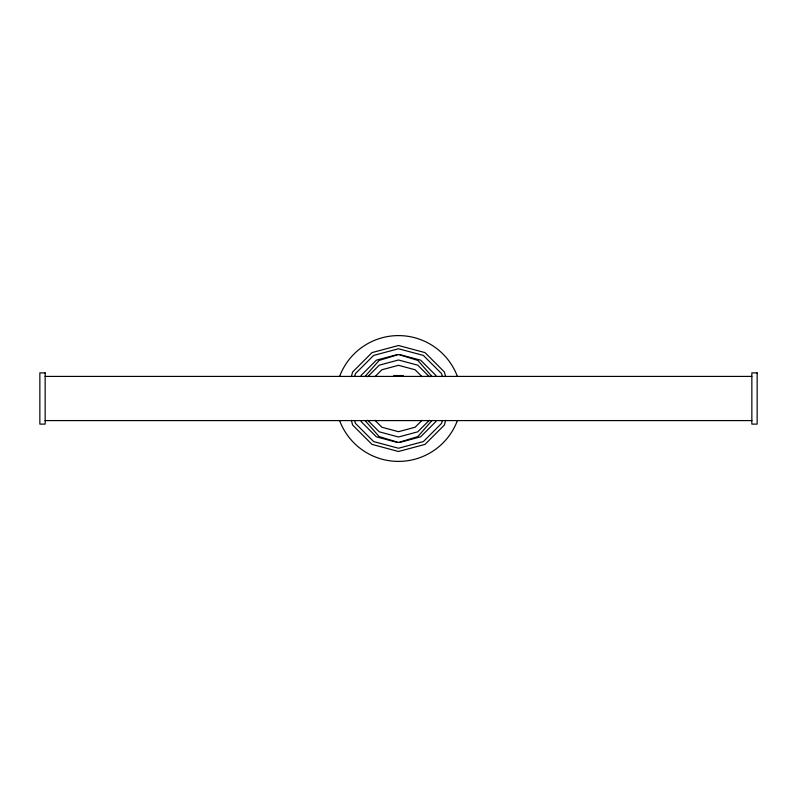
<?xml version="1.0" encoding="UTF-8"?>
<svg xmlns="http://www.w3.org/2000/svg" width="797" height="797" viewBox="0 0 797 797"><rect width="100%" height="100%" fill="white"/><g stroke="black" fill="none" stroke-linecap="round" stroke-linejoin="round"><path stroke-width="1.2" d="M351.367 376.612L352.603 372L372 352.603L398.5 345.5L425 352.603L444.397 372L445.633 376.612M354.785 375.995L355.422 373.624L373.624 355.422L398.5 348.757L423.376 355.422L441.578 373.624L442.215 375.995M442.215 421.005L441.578 423.376L423.376 441.578L398.5 448.243L373.624 441.578L355.422 423.376L354.785 421.005M445.633 420.388L444.397 425L425 444.397L398.5 451.5L372 444.397L352.603 425L351.367 420.388M364.996 376.513L379.163 360.413L398.5 354.516L417.837 360.413L432.004 376.513M432.004 420.487L417.837 436.587L398.5 442.484L379.163 436.587L364.996 420.487M361.021 375.517L376.373 360.174L397.334 354.555M367.646 376.772L379.252 365.165L398.5 360.005L417.748 365.165L429.354 376.772M374.959 376.692L381.902 369.758L398.5 365.305L415.098 369.758L422.041 376.692M422.041 420.308L415.098 427.242L398.5 431.695L381.902 427.242L374.959 420.308M429.354 420.228L417.748 431.835L398.5 436.995L379.252 431.835L367.646 420.228M435.979 421.483L420.627 436.826L399.666 442.445M393.738 375.536L403.262 375.536M45.15 376.413L751.85 376.413M45.15 420.587L751.85 420.587M399.666 354.555L420.627 360.174L435.979 375.517M397.334 442.445L376.373 436.826L361.021 421.483M457.269 420.906A62.893 62.893 0 0 1 339.741 420.936M339.731 376.094A62.893 62.893 0 0 1 457.259 376.064M45.15 372.886L39.85 372.886L39.85 424.114L45.15 424.114L45.15 372.886M757.15 372.886L751.85 372.886L751.85 424.114L757.15 424.114L757.15 372.886"/></g></svg>
